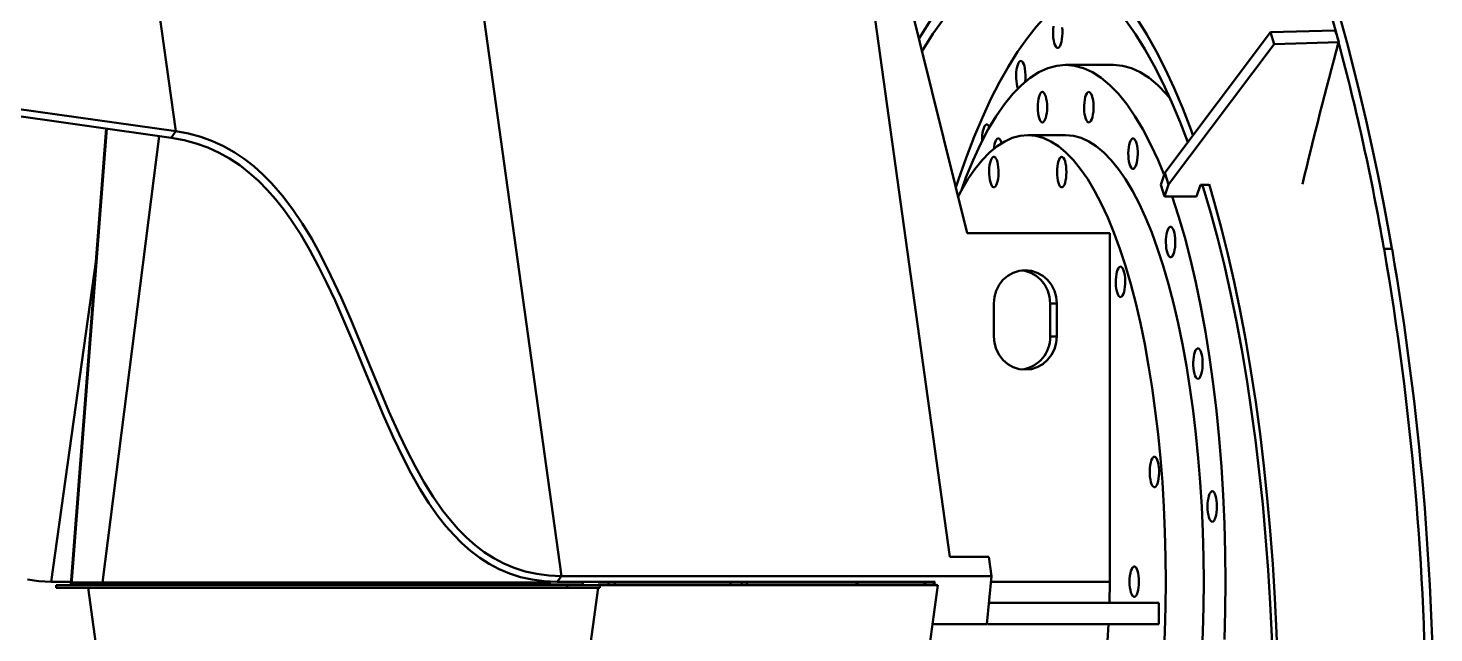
# Model space of a CAD drawing. Header units: inches. Extents: x 0 to 1408, y 0 to 1088.
# Drawn here: x 793.77 to 835.52, y 274.43 to 292.4 of the extents above; entities that cross this region are included whole.
import ezdxf

# ---------------------------------------------------------------- set-up
doc = ezdxf.new("R2010")
doc.units = ezdxf.units.IN
doc.header["$LTSCALE"] = 32
doc.header["$MEASUREMENT"] = 0
doc.linetypes.add('CENTER2', pattern=[1.125, 0.75, -0.125, 0.125, -0.125])
doc.layers.add('AM_0', color=7, linetype='Continuous', lineweight=50)
doc.layers.add('AM_6', color=140, linetype='Continuous', lineweight=35)

# ---------------------------------------------------------------- blocks, each defined once
blk = doc.blocks.new('A$C9d734190')
at = {"layer": 'AM_0'}
for p, q in [((-127.551, 47.225), (-130.701, 69.906)), ((-150.539, 59.864), (-151.715, 68.332)), ((-142.09, 68.332), (-139.079, 46.65)), ((-127.036, 56.836), (-129.689, 67.544)), ((-121.167, 58.631), (-118.023, 62.802)), ((-118.023, 62.802), (-116.103, 62.86)), ((-118.023, 62.802), (-117.914, 62.449)), ((-116.103, 62.86), (-116.048, 62.683)), ((-116.048, 62.683), (-116.027, 62.603)), ((-170.093, 62.62), (-150.539, 59.864)), ((-121.058, 58.277), (-117.914, 62.449)), ((-117.914, 62.449), (-115.994, 62.507)), ((-116.027, 62.603), (-116.028, 62.618)), ((-116.028, 62.618), (-115.994, 62.507)), ((-116, 62.506), (-115.994, 62.506)), ((-115.994, 62.507), (-115.994, 62.506)), ((-122.687, 61.836), (-124.109, 61.836)), ((-150.672, 59.67), (-165.643, 61.78)), ((-153.655, 46.403), (-152.604, 59.943)), ((-153.636, 46.403), (-152.585, 59.94)), ((-152.71, 46.462), (-151.032, 59.721)), ((-150.672, 59.67), (-150.539, 59.864)), ((-124.109, 59.749), (-125.233, 59.749)), ((-121.277, 58.275), (-121.167, 58.631)), ((-121.167, 58.631), (-121.058, 58.277)), ((-121.277, 58.275), (-121.168, 57.922)), ((-121.168, 57.922), (-121.058, 58.277)), ((-120.108, 58.275), (-120.217, 57.922)), ((-119.854, 58.275), (-120.108, 58.275)), ((-120.217, 57.922), (-121.168, 57.922)), ((-122.799, 56.836), (-127.036, 56.836)), ((-122.799, 46.481), (-122.799, 56.836)), ((-114.652, 56.367), (-114.655, 56.379)), ((-114.415, 56.367), (-114.652, 56.367)), ((-114.415, 56.367), (-114.417, 56.379)), ((-152.906, 56.049), (-154.235, 46.481)), ((-126.244, 53.765), (-126.244, 54.749)), ((-124.372, 54.749), (-124.567, 54.749)), ((-124.567, 54.749), (-124.567, 53.765)), ((-124.372, 54.749), (-124.372, 53.765)), ((-124.567, 53.765), (-124.372, 53.765)), ((-126.39, 47.225), (-127.551, 47.225)), ((-126.31, 46.65), (-126.39, 47.225)), ((-154.235, 46.481), (-153.649, 46.481)), ((-138.915, 46.383), (-154.086, 46.383)), ((-154.086, 46.304), (-154.086, 46.383)), ((-153.636, 46.403), (-153.655, 46.403)), ((-153.635, 46.403), (-153.636, 46.403)), ((-153.628, 46.462), (-153.635, 46.403)), ((-139.44, 46.403), (-153.635, 46.403)), ((-139.448, 46.462), (-153.628, 46.462)), ((-153.139, 46.399), (-153.15, 46.383)), ((-153.137, 46.383), (-153.139, 46.399)), ((-142.52, 46.402), (-142.521, 46.382)), ((-139.457, 46.491), (-139.442, 46.403)), ((-139.448, 46.462), (-139.44, 46.403)), ((-139.421, 46.403), (-139.442, 46.403)), ((-139.436, 46.491), (-139.421, 46.403)), ((-139.421, 46.403), (-138.447, 46.403)), ((-139.079, 46.65), (-139.215, 46.481)), ((-127.982, 46.481), (-139.215, 46.481)), ((-139.079, 46.65), (-126.31, 46.65)), ((-137.979, 46.383), (-138.915, 46.383)), ((-138.915, 46.304), (-138.915, 46.383)), ((-138.457, 46.481), (-138.447, 46.403)), ((-137.99, 46.399), (-137.992, 46.383)), ((-137.979, 46.383), (-137.99, 46.399)), ((-137.99, 46.399), (-127.955, 46.399)), ((-137.941, 46.383), (-137.979, 46.383)), ((-127.907, 46.383), (-137.979, 46.383)), ((-137.941, 46.304), (-137.941, 46.383)), ((-137.941, 46.383), (-127.944, 46.383)), ((-137.69, 46.481), (-137.69, 46.398)), ((-134.065, 46.481), (-134.066, 46.399)), ((-133.578, 46.481), (-133.578, 46.399)), ((-131.07, 23.233), (-127.907, 46.383)), ((-130.277, 46.481), (-130.334, 46.399)), ((-128.295, 46.399), (-128.317, 46.481)), ((-128.28, 46.481), (-128.258, 46.399)), ((-127.982, 46.481), (-128.049, 46.399)), ((-127.944, 46.383), (-127.955, 46.399)), ((-127.907, 46.383), (-127.944, 46.383)), ((-126.448, 45.221), (-126.31, 46.65)), ((-126.326, 46.481), (-122.799, 46.481)), ((-122.807, 45.851), (-122.799, 46.481)), ((-138.915, 46.304), (-154.086, 46.304)), ((-153.139, 46.304), (-149.987, 23.233)), ((-141.142, 23.233), (-137.99, 46.304)), ((-137.941, 46.304), (-138.915, 46.304)), ((-126.387, 45.851), (-121.34, 45.851)), ((-121.34, 45.221), (-121.34, 45.851)), ((-128.065, 45.221), (-126.448, 45.221)), ((-121.34, 45.221), (-126.434, 45.221))]:
    blk.add_line(p, q, dxfattribs=at)
at = {"layer": 'AM_0', "flags": 128}
for points in [[(-116.048, 62.683), (-116.216, 63.29)], [(-114.417, 56.379), (-114.495, 56.821), (-114.658, 57.691), (-114.828, 58.542), (-115.003, 59.373), (-115.184, 60.183), (-115.369, 60.971), (-115.559, 61.736), (-115.752, 62.477), (-115.948, 63.193)], [(-120.329, 59.743), (-120.381, 59.891), (-120.63, 60.537), (-120.888, 61.147), (-121.154, 61.72), (-121.422, 62.245), (-121.697, 62.733), (-121.979, 63.181), (-122.266, 63.59), (-122.564, 63.964), (-122.866, 64.296), (-123.173, 64.584), (-123.483, 64.829), (-123.797, 65.029), (-124.107, 65.182), (-124.419, 65.291), (-124.732, 65.357), (-124.968, 65.374)], [(-126.283, 65.033), (-126.317, 65.016), (-126.63, 64.813), (-126.934, 64.57), (-127.236, 64.285), (-127.533, 63.958), (-127.825, 63.59), (-128.117, 63.173), (-128.404, 62.716), (-128.466, 62.606)], [(-128.373, 62.231), (-128.326, 62.313), (-128.05, 62.753), (-127.769, 63.153), (-127.477, 63.52), (-127.181, 63.845), (-126.88, 64.128), (-126.576, 64.367), (-126.269, 64.564), (-125.965, 64.713), (-125.66, 64.821), (-125.621, 64.829)], [(-125.045, 64.906), (-124.733, 64.884), (-124.42, 64.817), (-124.109, 64.706), (-123.8, 64.551), (-123.493, 64.352), (-123.194, 64.114), (-122.899, 63.834), (-122.608, 63.514), (-122.322, 63.153), (-122.035, 62.745), (-121.755, 62.297), (-121.48, 61.809), (-121.213, 61.282), (-120.953, 60.718), (-120.705, 60.129), (-120.48, 59.542)], [(-127.371, 58.189), (-127.295, 58.425), (-127.065, 59.076), (-126.827, 59.693), (-126.581, 60.276), (-126.327, 60.823), (-126.071, 61.324), (-125.808, 61.789), (-125.54, 62.218), (-125.265, 62.608), (-124.981, 62.965), (-124.692, 63.282), (-124.399, 63.557), (-124.103, 63.791), (-123.804, 63.982), (-123.508, 64.128), (-123.302, 64.2)], [(-124.212, 62.946), (-124.205, 62.86), (-124.204, 62.771), (-124.208, 62.683), (-124.217, 62.599), (-124.231, 62.523), (-124.249, 62.457), (-124.271, 62.404), (-124.296, 62.365), (-124.322, 62.343), (-124.35, 62.338), (-124.377, 62.351), (-124.403, 62.38), (-124.426, 62.426), (-124.447, 62.485), (-124.463, 62.556), (-124.475, 62.636), (-124.482, 62.722), (-124.483, 62.81), (-124.479, 62.898), (-124.47, 62.982)], [(-124.109, 61.836), (-124.375, 61.811), (-124.641, 61.739), (-124.904, 61.619), (-125.165, 61.451), (-125.423, 61.236), (-125.676, 60.974), (-125.925, 60.667), (-126.168, 60.315), (-126.405, 59.92), (-126.634, 59.482), (-126.855, 59.004), (-127.068, 58.486), (-127.204, 58.114)], [(-125.521, 61.134), (-125.525, 61.141), (-125.545, 61.201), (-125.561, 61.273), (-125.572, 61.354), (-125.578, 61.441), (-125.579, 61.529), (-125.575, 61.617), (-125.565, 61.7), (-125.551, 61.775), (-125.532, 61.84), (-125.509, 61.892), (-125.485, 61.929), (-125.458, 61.949), (-125.43, 61.952), (-125.403, 61.937), (-125.378, 61.906), (-125.354, 61.859), (-125.334, 61.798), (-125.318, 61.726)], [(-121.186, 58.571), (-121.364, 59.004), (-121.585, 59.482), (-121.814, 59.92), (-122.051, 60.315), (-122.294, 60.667), (-122.542, 60.974), (-122.796, 61.236), (-123.054, 61.451), (-123.315, 61.619), (-123.578, 61.739), (-123.843, 61.811), (-124.109, 61.836)], [(-121.007, 60.835), (-121.119, 60.974), (-121.373, 61.236), (-121.631, 61.451), (-121.892, 61.619), (-122.155, 61.739), (-122.421, 61.811), (-122.687, 61.836)], [(-124.659, 60.577), (-124.662, 60.489), (-124.67, 60.404), (-124.683, 60.326), (-124.7, 60.257), (-124.722, 60.201), (-124.746, 60.159), (-124.772, 60.133), (-124.799, 60.124), (-124.827, 60.133), (-124.853, 60.159), (-124.877, 60.201), (-124.898, 60.257), (-124.916, 60.326), (-124.929, 60.404), (-124.937, 60.489), (-124.939, 60.577), (-124.937, 60.666), (-124.929, 60.751), (-124.916, 60.829), (-124.898, 60.897), (-124.877, 60.954), (-124.853, 60.996), (-124.827, 61.021), (-124.799, 61.03), (-124.772, 61.021), (-124.746, 60.996), (-124.722, 60.954), (-124.7, 60.897), (-124.683, 60.829), (-124.67, 60.751), (-124.662, 60.666), (-124.659, 60.577)], [(-123.286, 60.437), (-123.297, 60.356), (-123.313, 60.283), (-123.333, 60.222), (-123.356, 60.174), (-123.382, 60.141), (-123.409, 60.126), (-123.436, 60.128), (-123.463, 60.147), (-123.488, 60.182), (-123.51, 60.233), (-123.529, 60.297), (-123.544, 60.372), (-123.554, 60.454), (-123.559, 60.542), (-123.558, 60.63), (-123.553, 60.717), (-123.542, 60.798), (-123.526, 60.871), (-123.506, 60.933), (-123.483, 60.981), (-123.457, 61.013), (-123.43, 61.029), (-123.403, 61.027), (-123.376, 61.008), (-123.351, 60.972), (-123.329, 60.922), (-123.31, 60.858), (-123.295, 60.783), (-123.285, 60.7), (-123.28, 60.613), (-123.281, 60.524), (-123.286, 60.437)], [(-139.079, 46.65), (-139.457, 46.666), (-139.818, 46.712), (-140.161, 46.789), (-140.488, 46.893), (-140.799, 47.025), (-141.096, 47.182), (-141.378, 47.363), (-141.647, 47.568), (-141.904, 47.794), (-142.149, 48.041), (-142.383, 48.307), (-142.606, 48.591), (-142.893, 48.998), (-143.164, 49.433), (-143.422, 49.891), (-143.67, 50.37), (-143.907, 50.866), (-144.208, 51.538), (-144.5, 52.227), (-144.789, 52.926), (-145.064, 53.597), (-145.343, 54.266), (-145.63, 54.925), (-145.928, 55.569), (-146.242, 56.192), (-146.501, 56.663), (-146.773, 57.114), (-147.061, 57.541), (-147.366, 57.944), (-147.69, 58.317), (-147.948, 58.579), (-148.22, 58.821), (-148.505, 59.043), (-148.804, 59.243), (-149.118, 59.419), (-149.447, 59.57), (-149.794, 59.696), (-150.157, 59.794), (-150.539, 59.864)], [(-127.305, 57.923), (-127.216, 58.094), (-127.012, 58.435), (-126.802, 58.739), (-126.587, 59.004), (-126.368, 59.23), (-126.145, 59.416), (-125.919, 59.562), (-125.692, 59.666), (-125.463, 59.728), (-125.233, 59.749), (-125.003, 59.728), (-124.774, 59.666), (-124.546, 59.562), (-124.32, 59.416), (-124.098, 59.23), (-123.879, 59.004), (-123.664, 58.739), (-123.454, 58.435), (-123.249, 58.094), (-123.051, 57.715), (-122.86, 57.302), (-122.676, 56.854), (-122.501, 56.374), (-122.334, 55.863), (-122.176, 55.322), (-122.027, 54.754), (-121.889, 54.159), (-121.761, 53.54), (-121.644, 52.899), (-121.539, 52.238), (-121.445, 51.559), (-121.363, 50.863), (-121.293, 50.154), (-121.236, 49.434), (-121.191, 48.704), (-121.159, 47.967), (-121.139, 47.225), (-121.133, 46.481)], [(-126.589, 59.568), (-126.589, 59.652), (-126.584, 59.739), (-126.574, 59.822), (-126.559, 59.896), (-126.54, 59.959), (-126.517, 60.009), (-126.492, 60.044), (-126.465, 60.063), (-126.437, 60.064), (-126.41, 60.047), (-126.385, 60.014), (-126.369, 59.98)], [(-120.009, 46.481), (-120.016, 47.225), (-120.035, 47.967), (-120.067, 48.704), (-120.112, 49.434), (-120.17, 50.154), (-120.24, 50.863), (-120.322, 51.559), (-120.415, 52.238), (-120.521, 52.899), (-120.638, 53.54), (-120.766, 54.159), (-120.904, 54.754), (-121.052, 55.322), (-121.21, 55.863), (-121.377, 56.374), (-121.553, 56.854), (-121.737, 57.302), (-121.928, 57.715), (-122.126, 58.094), (-122.33, 58.435), (-122.54, 58.739), (-122.755, 59.004), (-122.974, 59.23), (-123.197, 59.416), (-123.423, 59.562), (-123.65, 59.666), (-123.88, 59.728), (-124.109, 59.749)], [(-154.235, 46.481), (-154.604, 46.497), (-154.937, 46.544)], [(-150.672, 59.67), (-150.291, 59.601), (-149.928, 59.502), (-149.582, 59.377), (-149.252, 59.226), (-148.939, 59.05), (-148.64, 58.851), (-148.355, 58.629), (-148.084, 58.387), (-147.825, 58.126), (-147.578, 57.846), (-147.342, 57.55), (-147.117, 57.238), (-146.828, 56.796), (-146.555, 56.332), (-146.295, 55.848), (-146.047, 55.347), (-145.807, 54.833), (-145.505, 54.146), (-145.212, 53.447), (-144.924, 52.745), (-144.648, 52.079), (-144.369, 51.421), (-144.083, 50.78), (-143.786, 50.159), (-143.543, 49.691), (-143.289, 49.243), (-143.022, 48.818), (-142.74, 48.418), (-142.517, 48.135), (-142.283, 47.869), (-142.038, 47.623), (-141.781, 47.397), (-141.512, 47.193), (-141.23, 47.012), (-140.934, 46.855), (-140.623, 46.724), (-140.296, 46.62), (-139.953, 46.544), (-139.593, 46.497), (-139.215, 46.481)], [(-126.245, 59.333), (-126.236, 59.403), (-126.221, 59.478), (-126.202, 59.542), (-126.18, 59.592), (-126.155, 59.628), (-126.128, 59.647), (-126.101, 59.649), (-126.074, 59.633), (-126.048, 59.601), (-126.025, 59.553), (-126.009, 59.504)], [(-121.994, 58.931), (-122.012, 58.865), (-122.034, 58.811), (-122.059, 58.773), (-122.085, 58.75), (-122.113, 58.745), (-122.14, 58.757), (-122.166, 58.786), (-122.189, 58.831), (-122.21, 58.89), (-122.227, 58.961), (-122.238, 59.041), (-122.245, 59.127), (-122.247, 59.215), (-122.243, 59.303), (-122.234, 59.387), (-122.22, 59.464), (-122.202, 59.53), (-122.18, 59.583), (-122.156, 59.622), (-122.129, 59.645), (-122.102, 59.65), (-122.075, 59.638), (-122.049, 59.609), (-122.025, 59.564), (-122.004, 59.505), (-121.988, 59.434), (-121.976, 59.354), (-121.969, 59.268), (-121.967, 59.18), (-121.971, 59.092), (-121.98, 59.008), (-121.994, 58.931)], [(-126.119, 58.877), (-126.135, 58.949), (-126.155, 59.01), (-126.178, 59.057), (-126.204, 59.088), (-126.231, 59.102), (-126.259, 59.099), (-126.285, 59.079), (-126.31, 59.043), (-126.333, 58.991), (-126.351, 58.926), (-126.366, 58.851), (-126.375, 58.768), (-126.38, 58.68), (-126.379, 58.591), (-126.373, 58.505), (-126.361, 58.424), (-126.345, 58.352), (-126.325, 58.291), (-126.302, 58.244), (-126.277, 58.213), (-126.249, 58.199), (-126.222, 58.202), (-126.195, 58.222), (-126.17, 58.258), (-126.148, 58.31), (-126.129, 58.375), (-126.115, 58.45), (-126.105, 58.533), (-126.101, 58.621), (-126.102, 58.71), (-126.108, 58.796), (-126.119, 58.877)], [(-124.085, 58.65), (-124.088, 58.739), (-124.096, 58.824), (-124.109, 58.902), (-124.126, 58.971), (-124.147, 59.027), (-124.172, 59.069), (-124.198, 59.094), (-124.225, 59.103), (-124.252, 59.094), (-124.279, 59.069), (-124.303, 59.027), (-124.324, 58.971), (-124.341, 58.902), (-124.354, 58.824), (-124.362, 58.739), (-124.365, 58.65), (-124.362, 58.562), (-124.354, 58.477), (-124.341, 58.399), (-124.324, 58.33), (-124.303, 58.274), (-124.279, 58.232), (-124.252, 58.206), (-124.225, 58.198), (-124.198, 58.206), (-124.172, 58.232), (-124.147, 58.274), (-124.126, 58.33), (-124.109, 58.399), (-124.096, 58.477), (-124.088, 58.562), (-124.085, 58.65)], [(-120.05, 58.275), (-120.013, 58.161), (-119.797, 57.429), (-119.59, 56.667), (-119.395, 55.877), (-119.21, 55.059), (-119.036, 54.216), (-118.877, 53.365), (-118.73, 52.492), (-118.594, 51.599), (-118.47, 50.689), (-118.357, 49.745), (-118.256, 48.785), (-118.169, 47.813), (-118.095, 46.829), (-118.034, 45.835), (-117.988, 44.851), (-117.955, 43.862), (-117.935, 42.87), (-117.93, 42.079)], [(-117.784, 42.079), (-117.789, 42.908), (-117.81, 43.94), (-117.845, 44.967), (-117.894, 45.989), (-117.957, 47.002), (-118.032, 47.988), (-118.12, 48.962), (-118.221, 49.923), (-118.335, 50.87), (-118.464, 51.816), (-118.605, 52.742), (-118.759, 53.648), (-118.925, 54.531), (-119.103, 55.39), (-119.289, 56.208), (-119.486, 56.999), (-119.693, 57.762), (-119.849, 58.291)], [(-119.394, 44.762), (-119.372, 45.62), (-119.365, 46.481), (-119.372, 47.342), (-119.394, 48.2), (-119.432, 49.053), (-119.484, 49.898), (-119.55, 50.732), (-119.631, 51.553), (-119.726, 52.357), (-119.835, 53.143), (-119.957, 53.908), (-120.092, 54.65), (-120.24, 55.366), (-120.4, 56.055), (-120.572, 56.713), (-120.754, 57.338), (-120.945, 57.922)], [(-120.909, 56.207), (-120.932, 56.162), (-120.958, 56.133), (-120.985, 56.12), (-121.013, 56.126), (-121.039, 56.148), (-121.064, 56.187), (-121.086, 56.24), (-121.104, 56.307), (-121.118, 56.383), (-121.127, 56.467), (-121.131, 56.555), (-121.129, 56.644), (-121.122, 56.73), (-121.11, 56.809), (-121.094, 56.88), (-121.073, 56.939), (-121.049, 56.984), (-121.024, 57.013), (-120.996, 57.025), (-120.969, 57.02), (-120.943, 56.998), (-120.918, 56.959), (-120.896, 56.905), (-120.878, 56.839), (-120.864, 56.762), (-120.855, 56.679), (-120.851, 56.591), (-120.853, 56.502), (-120.86, 56.416), (-120.872, 56.336), (-120.888, 56.266), (-120.909, 56.207)], [(-126.244, 54.749), (-126.226, 54.941), (-126.173, 55.126), (-126.087, 55.296), (-125.97, 55.445), (-125.828, 55.567), (-125.666, 55.658), (-125.491, 55.714), (-125.308, 55.733), (-125.126, 55.714), (-124.95, 55.658), (-124.788, 55.567), (-124.646, 55.445), (-124.53, 55.296), (-124.443, 55.126), (-124.39, 54.941), (-124.372, 54.749)], [(-124.567, 54.749), (-124.585, 54.941), (-124.638, 55.126), (-124.725, 55.296), (-124.841, 55.445), (-124.983, 55.567), (-125.145, 55.658), (-125.32, 55.714), (-125.406, 55.723)], [(-122.359, 55.163), (-122.347, 55.244), (-122.341, 55.331), (-122.34, 55.419), (-122.345, 55.507), (-122.354, 55.59), (-122.369, 55.665), (-122.388, 55.73), (-122.41, 55.782), (-122.435, 55.818), (-122.462, 55.839), (-122.489, 55.842), (-122.516, 55.827), (-122.542, 55.796), (-122.565, 55.749), (-122.585, 55.688), (-122.601, 55.616), (-122.612, 55.535), (-122.619, 55.449), (-122.619, 55.36), (-122.615, 55.273), (-122.605, 55.189), (-122.591, 55.114), (-122.572, 55.049), (-122.55, 54.998), (-122.525, 54.961), (-122.498, 54.941), (-122.471, 54.938), (-122.444, 54.952), (-122.418, 54.984), (-122.395, 55.031), (-122.375, 55.091), (-122.359, 55.163)], [(-124.372, 53.765), (-124.39, 53.573), (-124.443, 53.388), (-124.53, 53.218), (-124.646, 53.069), (-124.788, 52.946), (-124.95, 52.855), (-125.126, 52.799), (-125.308, 52.781), (-125.491, 52.799), (-125.666, 52.855), (-125.828, 52.946), (-125.97, 53.069), (-126.087, 53.218), (-126.173, 53.388), (-126.226, 53.573), (-126.244, 53.765)], [(-120.137, 52.53), (-120.163, 52.511), (-120.191, 52.509), (-120.218, 52.525), (-120.243, 52.557), (-120.267, 52.605), (-120.286, 52.666), (-120.302, 52.739), (-120.313, 52.821), (-120.319, 52.907), (-120.319, 52.996), (-120.315, 53.083), (-120.305, 53.166), (-120.29, 53.241), (-120.271, 53.305), (-120.248, 53.356), (-120.223, 53.391), (-120.196, 53.41), (-120.169, 53.412), (-120.142, 53.396), (-120.116, 53.364), (-120.093, 53.316), (-120.074, 53.255), (-120.058, 53.182), (-120.047, 53.1), (-120.041, 53.014), (-120.04, 52.925), (-120.045, 52.838), (-120.055, 52.755), (-120.07, 52.68), (-120.089, 52.616), (-120.112, 52.565), (-120.137, 52.53)], [(-121.402, 49.35), (-121.38, 49.402), (-121.361, 49.466), (-121.347, 49.542), (-121.337, 49.625), (-121.333, 49.712), (-121.334, 49.801), (-121.34, 49.888), (-121.351, 49.968), (-121.367, 50.041), (-121.387, 50.101), (-121.41, 50.148), (-121.436, 50.179), (-121.463, 50.194), (-121.49, 50.191), (-121.517, 50.171), (-121.542, 50.134), (-121.564, 50.082), (-121.583, 50.018), (-121.598, 49.942), (-121.607, 49.859), (-121.612, 49.772), (-121.611, 49.683), (-121.605, 49.596), (-121.593, 49.516), (-121.577, 49.443), (-121.557, 49.383), (-121.534, 49.336), (-121.508, 49.305), (-121.481, 49.29), (-121.454, 49.293), (-121.427, 49.313), (-121.402, 49.35)], [(-119.754, 48.261), (-119.781, 48.27), (-119.807, 48.296), (-119.831, 48.337), (-119.852, 48.394), (-119.87, 48.462), (-119.883, 48.541), (-119.891, 48.626), (-119.893, 48.714), (-119.891, 48.802), (-119.883, 48.887), (-119.87, 48.965), (-119.852, 49.034), (-119.831, 49.09), (-119.807, 49.132), (-119.781, 49.158), (-119.754, 49.167), (-119.726, 49.158), (-119.7, 49.132), (-119.676, 49.09), (-119.655, 49.034), (-119.637, 48.965), (-119.624, 48.887), (-119.616, 48.802), (-119.614, 48.714), (-119.616, 48.626), (-119.624, 48.541), (-119.637, 48.462), (-119.655, 48.394), (-119.676, 48.337), (-119.7, 48.296), (-119.726, 48.27), (-119.754, 48.261)], [(-122.209, 46.481), (-122.207, 46.393), (-122.199, 46.308), (-122.186, 46.23), (-122.168, 46.161), (-122.147, 46.105), (-122.123, 46.063), (-122.097, 46.037), (-122.07, 46.029), (-122.042, 46.037), (-122.016, 46.063), (-121.992, 46.105), (-121.971, 46.161), (-121.953, 46.23), (-121.94, 46.308), (-121.932, 46.393), (-121.93, 46.481), (-121.932, 46.57), (-121.94, 46.655), (-121.953, 46.733), (-121.971, 46.801), (-121.992, 46.858), (-122.016, 46.9), (-122.042, 46.925), (-122.07, 46.934), (-122.097, 46.925), (-122.123, 46.9), (-122.147, 46.858), (-122.168, 46.801), (-122.186, 46.733), (-122.199, 46.655), (-122.207, 46.57), (-122.209, 46.481)], [(-143.553, 46.382), (-143.553, 46.402), (-143.553, 46.402)], [(-137.498, 46.399), (-137.497, 46.444), (-137.497, 46.481)], [(-133.718, 46.399), (-133.723, 46.446), (-133.722, 46.481)], [(-121.133, 46.481), (-121.139, 45.737), (-121.159, 44.996), (-121.191, 44.259)], [(-120.067, 44.259), (-120.035, 44.996), (-120.016, 45.737), (-120.009, 46.481)], [(-124.308, 39.198), (-124.167, 39.403), (-124.029, 39.638), (-123.897, 39.9), (-123.77, 40.188), (-123.649, 40.503), (-123.535, 40.842), (-123.427, 41.203), (-123.327, 41.586), (-123.234, 41.989), (-123.15, 42.411), (-123.074, 42.848), (-123.007, 43.301), (-122.949, 43.766), (-122.9, 44.243), (-122.861, 44.729), (-122.831, 45.221)]]:
    blk.add_lwpolyline(points, dxfattribs=at)
at = {"layer": 'AM_0'}
for centre, radius, start, end in [((-184.777, 44.188), 71.174, 9.86275, 14.91431), ((-126.616, 61.502), 1.316, 352.4522, 9.7935), ((-198.017, 41.924), 84.607, 0.10463, 9.82873), ((-198.805, 41.829), 85.633, 350.22589, 9.77462), ((-125.533, 53.743), 0.966, 278.8034, 1.2743)]:
    blk.add_arc(centre, radius, start, end, dxfattribs=at)
blk.add_ellipse((-0.525, 67.144), major_axis=(97.082, 97.082), ratio=0.726543, start_param=2.237779, end_param=2.272939, dxfattribs=at)

msp = doc.modelspace()

# ---------------------------------------------------------------- block references
at = {"layer": 'AM_6', "linetype": 'CENTER2'}
msp.add_blockref('A$C9d734190', (948.690018, 229.472002), dxfattribs=at)

doc.saveas('drawing.dxf')
